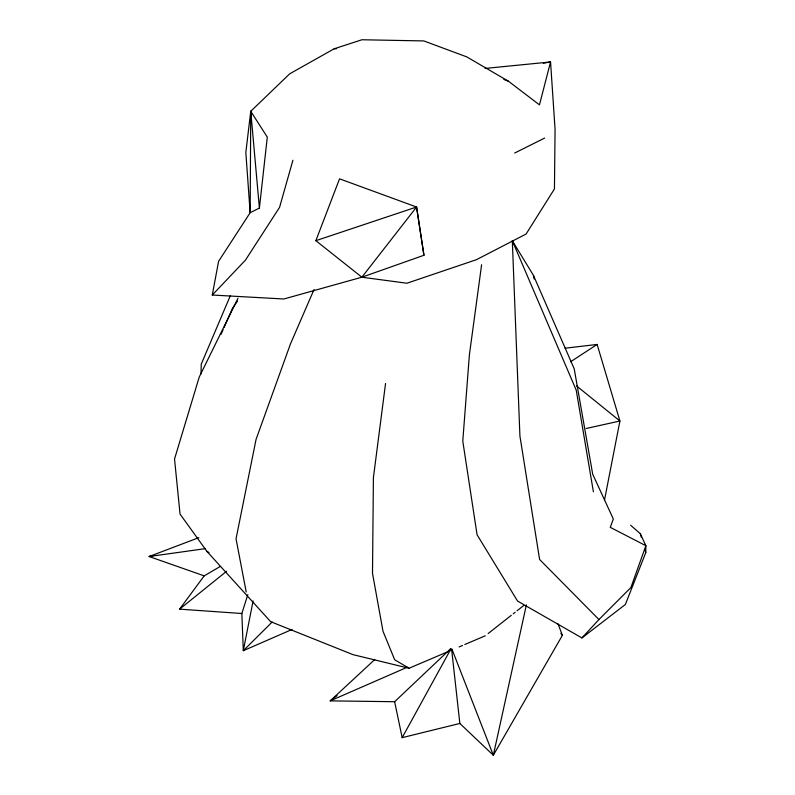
<?xml version="1.0" encoding="UTF-8"?>
<svg xmlns="http://www.w3.org/2000/svg" width="795" height="795" viewBox="0 0 795 795"><rect width="100%" height="100%" fill="white"/><g stroke="black" fill="none" stroke-linecap="round" stroke-linejoin="round"><path stroke-width="1.19" d="M543.303 63.242L550.547 61.95L539.467 104.861L508.422 81.209L466.735 56.872L423.815 40.933L361.954 39.75L334.158 48.783L289.688 73.826L250.753 111.29L250.157 212.712L218.605 261.307L212.275 295.034L283.875 298.99L361.874 277.207L423.944 255.265L416.57 207.018L315.863 240.676L361.874 277.207L406.911 283.239L476.453 259.677L526.081 234.038L554.453 188.932L555.069 129.346L550.547 61.95L485.059 68.44M481.611 264.745L469.368 355.027L462.779 441.106L477.079 534.777L517.565 601.07L581.92 637.928L625.377 604.488L645.769 552.585L645.878 545.708L640.333 533.743L630.664 525.247M200.996 373.869L201.254 364.14L230.292 295.77M259.399 208.071L267.299 137.128L250.753 111.28L245.834 152.431L250.157 212.712L259.399 208.071L250.753 111.28M385.555 383.478L373.411 477.616L372.497 573.294L382.991 631.23L394.678 659.751L409.028 668.247L450.01 650.807M604.498 500.105L619.911 421.002L597.125 344.444L565.066 348.21M253.078 600.95L243.3 650.707L292.073 629.451M526.379 604.916L493.327 755.25L459.848 723.46L451.61 649.157M292.918 160.242L279.552 207.386L245.446 260.144L212.275 295.034M272.208 621.968L243.3 650.707L241.849 613.511L247.821 594.61M315.863 240.676L339.545 178.825L416.56 207.018L423.944 255.265M314.045 289.499L290.483 343.877L256.07 439.367L236.036 538.811L246.221 592.027M221.08 334.307L223.077 329.766M224.081 327.5L232.577 308.202L237.526 301.076M237.963 298.264L199.237 377.059L174.532 459.003L180.048 514.067L206.889 551.332L270.638 621.67L352.99 654.643L409.028 668.247M459.848 723.46L402.171 737.651L450.874 649.018M558.03 623.797L562.373 635.364L493.327 755.25L451.918 649.098M241.849 613.511L179.61 609.149L204.196 575.858L220.195 566.497M361.874 277.207L416.57 207.018M581.92 637.928L598.943 619.544L630.902 587.535L645.878 545.708L610.282 527.353L613.323 519.016L592.702 474.208L574.219 368.84L533.455 275.398L512.318 240.766L519.92 436.028L539.606 559.481L598.943 619.544M374.773 659.532L330.193 700.872L394.628 701.717L450.566 648.799M179.61 609.149L226.625 571.237M488.18 633.516L511.284 615.32M513.212 613.81L515.14 612.289M517.058 610.779L523.796 605.472M337.1 695.595L330.193 700.872L407.269 667.234M570.621 361.745L597.125 344.444M514.713 153.018L544.655 138.052M459.113 646.931L462.531 645.48M464.807 644.506L485.298 635.781M198.859 537.639L149.122 556.53L204.196 575.858M586.223 428.485L619.911 421.002L576.614 385.972M152.769 555.824L149.122 556.53L205.229 548.659M334.158 48.783L336.613 48.733M503.861 79.43L508.422 81.209M206.889 551.332L209.015 552.565M560.912 633.416L562.373 635.364M512.318 240.766L576.216 390.116L593.388 491.747M640.333 533.743L641.356 537.271M645.093 550.229L645.769 552.585M394.628 701.717L402.171 737.651M533.455 275.398L534.22 279.035"/></g></svg>
